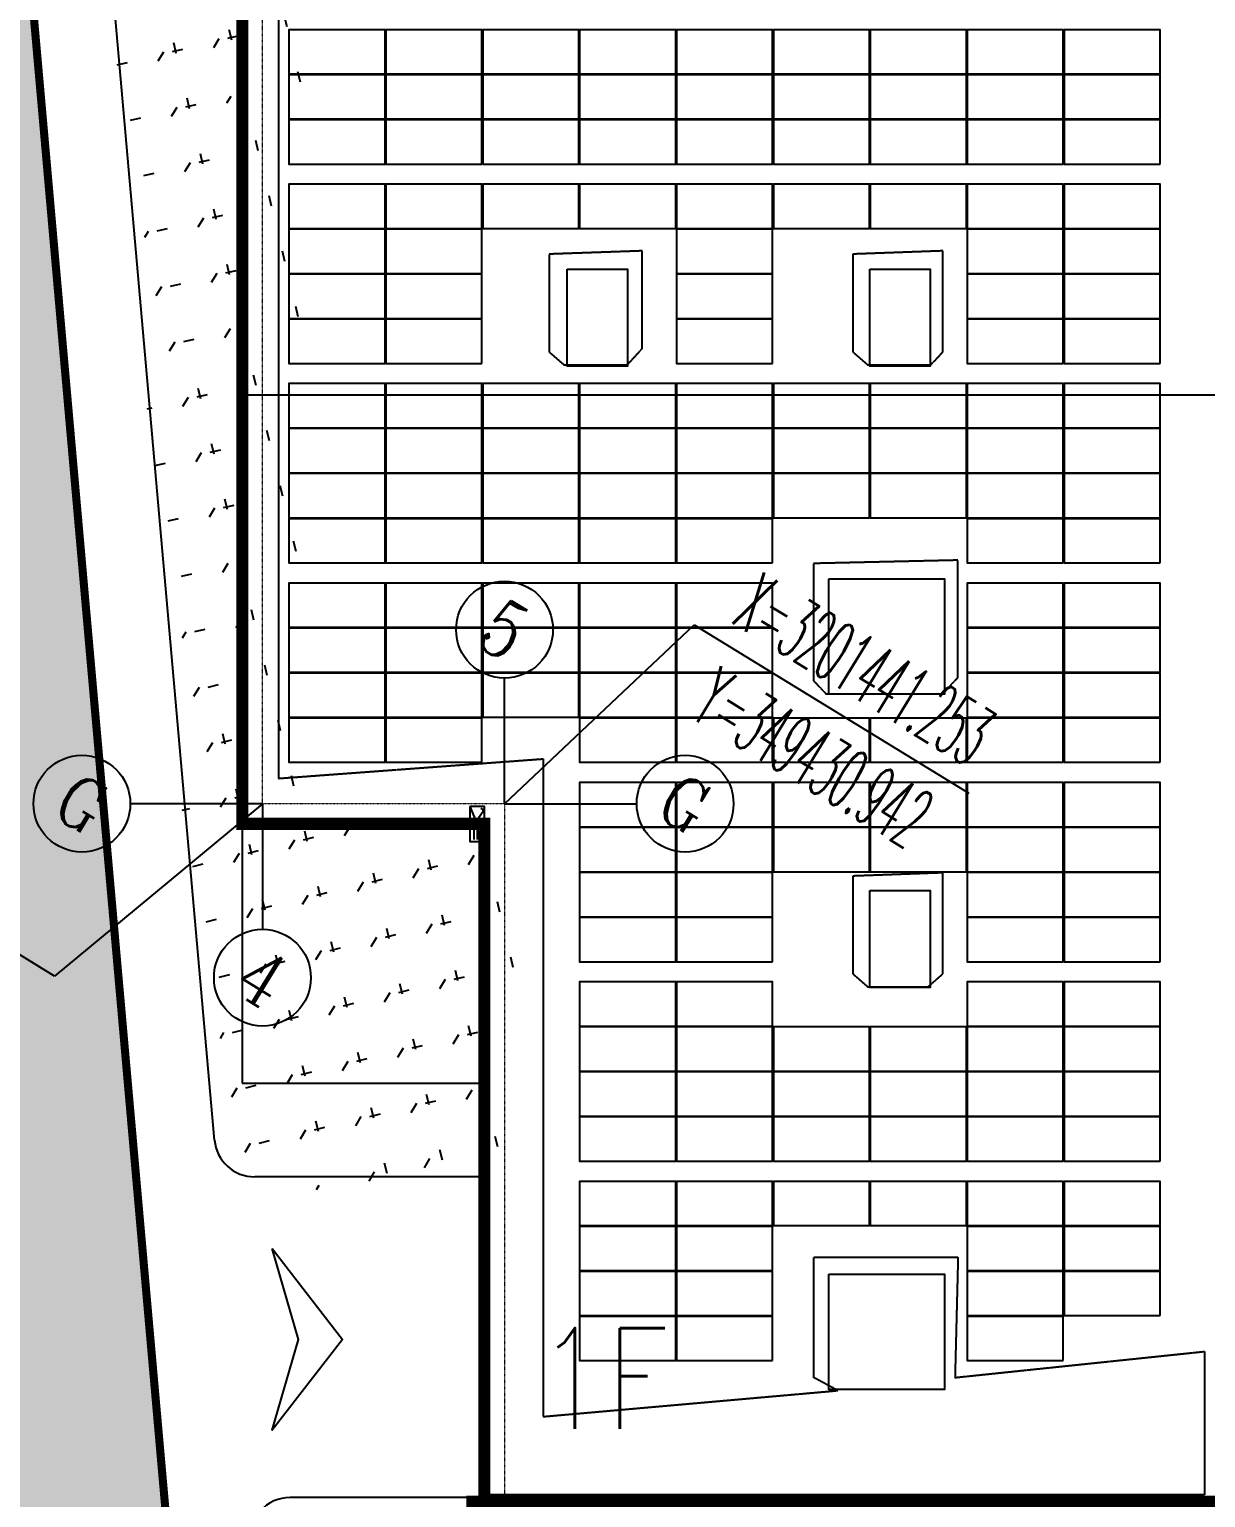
# Model space of a CAD drawing. Header units: millimetres. Extents: x -330863 to 383137, y -246038 to 314990.
# Drawn here: x -93776 to -64626, y -129651 to -93253 of the extents above; entities that cross this region are included whole.
import ezdxf
from ezdxf.enums import TextEntityAlignment as Align

# ---------------------------------------------------------------- set-up
doc = ezdxf.new("R2010")
doc.units = ezdxf.units.MM
for name, pattern in [('DASHED', [1.524, 1.27, -0.254]), ('DOTE', [2.4200000000000004, 2, -0.2, 0.02, -0.2]), ('HIDDEN', [0.375, 0.25, -0.125]), ('X2', [10, 8, -2])]:
    doc.linetypes.add(name, pattern=pattern)
for name, color, linetype in [('-GRASS', 114, 'Continuous'), ('-建筑轮廓线', 7, 'Continuous'), ('-总图道路', 7, 'Continuous'), ('-文字', 7, 'Continuous'), ('AXIS', 7, 'Continuous'), ('AXIS_TEXT', 7, 'Continuous'), ('DIM_COOR', 7, 'Continuous'), ('PUB_TEXT', 7, 'Continuous'), ('S_其它', 7, 'Continuous'), ('农转用2000坐标', 6, 'Continuous'), ('单元区域外轮廓', 7, 'ByLayer'), ('屋脊线', 7, 'ByLayer'), ('组件', 7, 'ByLayer'), ('逆变器', 7, 'ByLayer'), ('阴影', 8, 'DASHED'), ('障碍物', 7, 'ByLayer')]:
    doc.layers.add(name, color=color, linetype=linetype)
for name, color, linetype, lineweight in [('DOTE', 7, 'DOTE', 0), ('PUB_DIM', 7, 'Continuous', 0), ('X消防车道', 6, 'HIDDEN', 18)]:
    doc.layers.add(name, color=color, linetype=linetype, lineweight=lineweight)
doc.styles.add('_HZTXT', font='simplex.shx', dxfattribs={"width": 0.8, "bigfont": 'hztxt.shx'})
doc.styles.add('_TCH_AXIS', font='complex.shx', dxfattribs={"bigfont": 'gbcbig.shx'})
doc.styles.add('_TCH_DIM', font='SIMPLEX.shx', dxfattribs={"width": 0.6, "bigfont": 'GBCBIG.shx'})
doc.styles.add('_TCH_DIM_T3', font='SIMPLEX.shx', dxfattribs={"width": 0.6, "bigfont": 'GBCBIG.shx'})
doc.dimstyles.new('_TCH_ARCH_M_M&&1', dxfattribs={"dimtxt": 3, "dimasz": 0.5, "dimexe": 1.25, "dimexo": 1.5, "dimgap": 0.6312500000000001, "dimtad": 1, "dimtxsty": '_TCH_DIM_T3', "dimblk": 'ARCHTICK', "dimcen": 2.5, "dimclrt": 7, "dimazin": 2, "dimtfac": 1, "dimtix": 1, "dimtmove": 2, "dimatfit": 3})

# ---------------------------------------------------------------- blocks, each defined once
blk = doc.blocks.new('*U5')
at = {"layer": '单元区域外轮廓', "color": 2}
for points in [[(-88499.99999806286, 145848.7498998642, 10100), (88500.00000193714, 145848.7498962879, 10100), (88499.99999828637, -93851.25008583067, 10100), (64899.99999828637, -93851.25008583067, 10100), (64900.60513652861, -129651.2534892559, 10100), (-82500.00165008008, -129651.2389415502, 10100), (-82500.00164881349, -112951.2501013279, 10100), (-88500.00000186266, -112951.2501013279, 10100), (-88499.99999806286, 145848.7498998642, 10100)], [(-88499.99999806286, 145848.7498998642, 10600), (88500.00000193714, 145848.7498962879, 10600), (88499.99999828637, -93851.25008583067, 10600), (64899.99999828637, -93851.25008583067, 10600), (64900.60513652861, -129651.2534892559, 10600), (-82500.00165008008, -129651.2389415502, 10600), (-82500.00164881349, -112951.2501013279, 10600), (-88500.00000186266, -112951.2501013279, 10600), (-88499.99999806286, 145848.7498998642, 10600)]]:
    blk.add_polyline3d(points, close=True, dxfattribs=at)
at = {"flags": 1}
for tag in ['ground_elevation', 'unit_id', 'unit_name', 'parapet_height', 'is_enable_parapet']:
    blk.add_attdef(tag, (0, 0), '', height=2.5, dxfattribs=at)
blk = doc.blocks.new('*U6')
at = {"layer": '屋脊线', "color": 30}
for p, q in [((-88499.99999806286, 145848.7498998642, 10100), (-88500.00000186266, -112951.2501013279, 10100)), ((-88500.00000186266, -112951.2501013279, 10100), (-82500.00164881349, -112951.2501013279, 9798.798202189386)), ((-82500.00164881349, -112951.2501013279, 9798.798202189386), (-82500.00165008008, -129651.2389415502, 9798.810986695064)), ((-82500.00165008008, -129651.2389415502, 9798.810986695064), (-64595.51210492849, -129651.240709424, 8900))]:
    blk.add_line(p, q, dxfattribs=at)
at = {"flags": 1}
for tag in ['unit_id', 'unit_name']:
    blk.add_attdef(tag, (0, 0), '', height=2.5, dxfattribs=at)
blk = doc.blocks.new('*U25', base_point=(43.5, 18.05))
at = {"color": 0}
for p, q in [((0, 0), (87, 36.1)), ((56.67, 18.2079375), (81.71499999999999, 18.2079375)), ((56.67, 9.64546875), (81.71499999999999, 9.64546875))]:
    blk.add_line(p, q, dxfattribs=at)
blk.add_lwpolyline([(0, 0), (87, 0), (87, 36.1), (0, 36.1)], close=True, dxfattribs=at)
blk.add_lwpolyline([(4.69, 26.96970833333333, -0.6815), (15.775, 30.24879166666667), (25.52, 23.66054166666667, 0.6815), (36.57, 26.96970833333333)], format="xyb", dxfattribs=at)
blk = doc.blocks.new('*U57')
at = {"layer": '障碍物', "color": 1}
blk.add_polyline3d([(-72950.02388522027, -99201.24994039538, 10), (-71450.02414830029, -99201.24994039538, 10), (-71450.02414830029, -101601.2500494718, 10), (-72950.02388522027, -101601.2500494718, 10)], close=True, dxfattribs=at)
at = {"flags": 1}
for tag in ['shape', 'height']:
    blk.add_attdef(tag, (0, 0), '', height=2.5, dxfattribs=at)
blk = doc.blocks.new('*U58')
at = {"layer": '障碍物', "color": 1}
blk.add_polyline3d([(-72950.02557359637, -114601.2499403953, 10), (-71450.02583675086, -114601.2499403953, 10), (-71450.02583675086, -117001.2500506639, 10), (-72950.02557359637, -117001.2500506639, 10)], close=True, dxfattribs=at)
at = {"flags": 1}
for tag in ['shape', 'height']:
    blk.add_attdef(tag, (0, 0), '', height=2.5, dxfattribs=at)
blk = doc.blocks.new('*U71')
at = {"layer": '障碍物', "color": 1}
blk.add_polyline3d([(-73960.13016819954, -106870.9958904981, 10), (-71099.6219573915, -106870.9958904981, 10), (-71099.6219573915, -109731.5041017532, 10), (-73960.13016819954, -109731.5041017532, 10)], close=True, dxfattribs=at)
at = {"flags": 1}
for tag in ['shape', 'height']:
    blk.add_attdef(tag, (0, 0), '', height=2.5, dxfattribs=at)
blk = doc.blocks.new('*U72')
at = {"layer": '障碍物', "color": 1}
blk.add_polyline3d([(-73960.13016819954, -124110.9966856241, 10), (-71099.6219573915, -124110.9966856241, 10), (-71099.6219573915, -126971.5048986673, 10), (-73960.13016819954, -126971.5048986673, 10)], close=True, dxfattribs=at)
at = {"flags": 1}
for tag in ['shape', 'height']:
    blk.add_attdef(tag, (0, 0), '', height=2.5, dxfattribs=at)
blk = doc.blocks.new('*U352')
at = {"layer": '障碍物', "color": 1}
blk.add_polyline3d([(-80450.02388522027, -99201.24994039538, 10), (-78950.02414830029, -99201.24994039538, 10), (-78950.02414830029, -101601.2500494718, 10), (-80450.02388522027, -101601.2500494718, 10)], close=True, dxfattribs=at)
at = {"flags": 1}
for tag in ['shape', 'height']:
    blk.add_attdef(tag, (0, 0), '', height=2.5, dxfattribs=at)
blk = doc.blocks.new('*U7')
at = {"layer": '组件', "color": 0}
blk.add_polyline3d([(0, 0, 0), (6.7e-15, 109.6, 0), (-238.1009774266284, 109.6, 11.9366891759911), (-238.1009774266284, 1.46e-14, 11.9366891759911)], close=True, dxfattribs=at)
at = {"flags": 1}
for tag in ['voco', 'vmpo', 'mounting-hole-spacing1', 'mounting-hole-spacing2', 'module-material', 'theme', 'silicon-material', 'userid', 'company-name', 'note', 'name', 'panel-width', 'panel-height', 'panel-length', 'pmax', 'id', 'impo', 'isco']:
    blk.add_attdef(tag, (0, 0), '', height=2.5, dxfattribs=at)
blk = doc.blocks.new('_ArchTick')
at = {"color": 0, "linetype": 'ByBlock', "const_width": 0.4}
blk.add_lwpolyline([(-0.5, -0.5), (0.5, 0.5)], dxfattribs=at)
blk = doc.blocks.new('*D469')
at = {"layer": 'Defpoints', "color": 0, "transparency": 16777216}
for p in [(-88499.99852024252, -112948.7499006279), (-82499.99852018431, -112948.7499006279), (-82499.99852018431, -119377.8557156399)]:
    blk.add_point(p, dxfattribs=at)
at = {"layer": 'PUB_DIM', "color": 0, "lineweight": -2, "transparency": 16777216}
for p, q in [((-88499.99852024252, -112950.2499006279), (-88499.99852024252, -119379.1057156399)), ((-82499.99852018431, -112950.2499006279), (-82499.99852018431, -119379.1057156399)), ((-88499.99852024252, -119377.8557156399), (-82499.99852018431, -119377.8557156399))]:
    blk.add_line(p, q, dxfattribs=at)
at = {"layer": 'PUB_DIM', "color": 0, "lineweight": -2, "transparency": 16777216, "xscale": 0.5, "yscale": 0.5, "zscale": 0.5, "rotation": 180}
blk.add_blockref('_ArchTick', (-88499.99852024252, -119377.8557156399), dxfattribs=at)
at = {"layer": 'PUB_DIM', "color": 0, "lineweight": -2, "transparency": 16777216, "xscale": 0.5, "yscale": 0.5, "zscale": 0.5}
blk.add_blockref('_ArchTick', (-82499.99852018431, -119377.8557156399), dxfattribs=at)
at = {"layer": 'PUB_DIM', "color": 7, "transparency": 16777216, "insert": (-85499.99852021343, -119375.7244656399), "char_height": 3, "attachment_point": 5, "style": '_TCH_DIM_T3'}
blk.add_mtext('\\A1;6000.00', dxfattribs=at)
blk = doc.blocks.new('*D471')
at = {"layer": 'Defpoints', "color": 0, "transparency": 16777216}
for p in [(-88499.99851983506, -94586.50713071227), (64800.00148032791, -94586.50713071227), (64800.00148032791, -102308.9700507186)]:
    blk.add_point(p, dxfattribs=at)
at = {"layer": 'PUB_DIM', "color": 0, "lineweight": -2, "transparency": 16777216}
for p, q in [((-88499.99851983506, -94588.00713071227), (-88499.99851983506, -102310.2200507186)), ((64800.00148032791, -94588.00713071227), (64800.00148032791, -102310.2200507186)), ((-88499.99851983506, -102308.9700507186), (64800.00148032791, -102308.9700507186))]:
    blk.add_line(p, q, dxfattribs=at)
at = {"layer": 'PUB_DIM', "color": 0, "lineweight": -2, "transparency": 16777216, "xscale": 0.5, "yscale": 0.5, "zscale": 0.5, "rotation": 180}
blk.add_blockref('_ArchTick', (-88499.99851983506, -102308.9700507186), dxfattribs=at)
at = {"layer": 'PUB_DIM', "color": 0, "lineweight": -2, "transparency": 16777216, "xscale": 0.5, "yscale": 0.5, "zscale": 0.5}
blk.add_blockref('_ArchTick', (64800.00148032791, -102308.9700507186), dxfattribs=at)
at = {"layer": 'PUB_DIM', "color": 7, "transparency": 16777216, "insert": (-11849.99851975357, -102306.8388007186), "char_height": 3, "attachment_point": 5, "style": '_TCH_DIM_T3'}
blk.add_mtext('\\A1;153300.00', dxfattribs=at)

msp = doc.modelspace()

# ---------------------------------------------------------------- hatches: boundary and pattern name
at = {"layer": '-GRASS'}
h = msp.add_hatch(dxfattribs=at)
h.set_pattern_fill('GRASS', color=256, scale=500, angle=-31.48783798076735)
h.set_pattern_definition([(58.51216201923266, (-1970228605.701966, -2547630934.377606), (-329.7050402672918, 1372.037246682207), [264.5806600000001, -1731.010149999999]), (13.51216201923265, (-1970228605.701966, -2547630934.377606), (-329.7052649889981, 1372.038181840949), [264.58066, -1146.516149999998]), (103.5121620192325, (-1970228605.701966, -2547630934.377606), (-1372.038181840949, -329.7052649889981), [264.5806599999999, -1146.516149999997])])
h.paths.add_polyline_path([(-82499.9985200679, -113128.7499012612), (-88499.9985200679, -113128.7499007955), (-88499.99851925299, -69128.74990079552), (-92663.83755806366, -69128.74990126118, 0.4402036426417503), (-93659.97564844787, -70216.55026946215), (-89187.75346316164, -120966.5474615246, 0.3886933129574108), (-88191.61512504565, -121878.7499007955), (-82499.99852018431, -121878.7499007955)])
at = {"layer": 'X消防车道'}
h = msp.add_hatch(dxfattribs=at)
h.set_pattern_fill('DOTS', color=8, scale=1000, angle=-31.48783798076735)
h.set_pattern_definition([(328.5121620192327, (-1970228605.701966, -2547630934.377606), (1506.050284478311, 939.1527315207007), [0, -1587.499999999999])])
h.paths.add_polyline_path([(-93210.31932864338, -143669.9816289544, 0.388696347810305), (-80260.50890044775, -155528.7499007024), (-29868.25021682074, -155528.749902565, 0.0729934230257984), (-27282.11924788542, -155149.1864708438), (-24812.54212517292, -154408.3133338205, -0.0729934230209538), (-22226.41115623759, -154028.7499007024), (83399.93261551949, -154028.749902565, -0.414215405250258), (92399.99996935017, -163028.7391755916), (92400.01187910326, -173021.7107695714), (96400.0120633305, -173176.2576506659), (96399.99996935017, -163028.7344095483, 0.4142203272388091), (83399.6842201473, -150028.7499058246), (-22813.48650954664, -150028.749903962, 0.0729934230411844), (-25399.61747935508, -150408.3133356832), (-27869.19458594406, -151149.1864689812, -0.0729934230362219), (-30455.32555586891, -151528.7499007024), (-80260.50890015671, -151528.7499007024, -0.3886976849728412), (-89225.76594498008, -143318.7917464599), (-114666.7633144511, 145381.2082974985, -0.4401982675162612), (-105701.5062695695, 155171.2501437217), (85999.68118983321, 155171.2501404621, -0.414210992521494), (94999.68118930935, 146171.3291063718, -0.1414481113697162), (96999.68118965859, 153099.4533711858, 0.2576703992202549), (85999.5199388382, 159171.2501390651), (-105701.6028190823, 159171.2501441874, 0.4401960510058327), (-118651.3220010651, 145030.0785886869)])

# ---------------------------------------------------------------- linework, layer by layer
at = {"layer": '-建筑轮廓线', "const_width": 300, "elevation": 10100}
msp.add_lwpolyline([(88500.00148354098, 145851.2500959262), (-88499.99851645902, 145851.2500991858), (-88499.99852024252, -112948.7499006279), (-82499.99852018431, -112948.7499006279), (-82499.99852035893, -129748.7499009073), (-82799.99852034729, -129748.7499009073), (-82799.9985204637, -145848.7499005347), (65100.00147932674, -145848.7499023974), (65100.00147955958, -129748.7499027699), (64800.00147962942, -129748.7499027699), (64800.00148032791, -93848.74988470227), (88500.00148004852, -93848.74988563359)], close=True, dxfattribs=at)
msp.add_lwpolyline([(65100.00147955958, -129748.7499027699), (-82499.99852018431, -129748.7499009073)], dxfattribs=at)
at = {"layer": '-总图道路'}
for p, q in [((-89187.75479704842, -120786.5323278308, 10100), (-93659.97722954256, -70036.53232876211, 10100)), ((-82499.99852035893, -121698.7499006279, 10100), (-88191.6151254531, -121698.7499006279, 10100)), ((-82499.99852018431, -129648.7499008141, 10100), (-87314.7951606638, -129648.7499008141, 10100))]:
    msp.add_line(p, q, dxfattribs=at)
for centre, start, end in [((-88191.61512504565, -120698.7498996966, 10100), 185.0360518371188, 269.9999979756226), ((-87314.7951607802, -130648.7499008141, 10100), 89.99999797562265, 185.0360518371188)]:
    msp.add_arc(centre, 1000, start, end, dxfattribs=at)
at = {"layer": 'AXIS'}
for p, q in [((-81999.9985208828, -112448.7498987652, 10100), (-81999.99852076638, -109334.617421329, 10100)), ((-87999.99846657507, -112448.7498987652, 10100), (-91274.80650337879, -112448.7498996965, 10100)), ((-87999.99846657507, -112448.7498987652, 10100), (-87999.9984653527, -115562.8823757358, 10100)), ((-81999.9985208828, -112448.7498987652, 10100), (-78725.19048407907, -112448.7498987652, 10100))]:
    msp.add_line(p, q, dxfattribs=at)
for centre in [(-81999.99852064998, -108134.6174211427, 10100), (-92474.80650373967, -112448.7498996965, 10100), (-77525.19048395101, -112448.7498987652, 10100), (-87999.99846558552, -116762.8823763877, 10100)]:
    msp.add_circle(centre, 1200.000000000001, dxfattribs=at)
at = {"layer": 'DIM_COOR'}
for p, q in [((-81999.9985208828, -112448.7498987652, 10100), (-77303.27075818554, -108013.1552189775, 10100)), ((-77303.27075818554, -108013.1552189775, 10100), (-70493.20083699189, -112184.3832962401, 10100)), ((-93155.79174767248, -116721.0585897043, 10100), (-104803.3356536156, -109586.8348989822, 10100)), ((-87999.99846657507, -112448.7498987652, 10100), (-93155.79174767248, -116721.0585897043, 10100))]:
    msp.add_line(p, q, dxfattribs=at)
at = {"layer": 'DOTE', "ltscale": 0.0015}
for p, q in [((-87999.99846657507, -112448.7498987652, 10100), (-87999.99851383967, 145351.2500973232, 10100)), ((-81999.99852076638, -112448.7498987652, 10100), (-87999.99846657507, -112448.7498987652, 10100)), ((-81999.9985208828, -112448.7498987652, 10100), (-81999.99852105742, -145248.7499013729, 10100))]:
    msp.add_line(p, q, dxfattribs=at)
at = {"layer": 'S_其它', "elevation": 10099.99996162327}
msp.add_lwpolyline([(-87757.9571014666, -123477.558890863), (-86016.08137106989, -125727.5591628092), (-87757.9571014666, -127977.5589988964), (-87104.75368304644, -125727.5589229936), (-87757.9571014666, -123477.558890863)], dxfattribs=at)
at = {"layer": 'X消防车道', "color": 8, "ltscale": 0.01}
msp.add_line((-89225.76594486367, -143318.7917464599, 10100), (-114666.7633145675, 145381.2082974985, 10100), dxfattribs=at)
at = {"layer": '农转用2000坐标', "color": 5, "linetype": 'X2', "ltscale": 0.001, "const_width": 200, "elevation": 10100}
msp.add_lwpolyline([(84999.5837552729, 193872.906665951), (-118528.8170893304, 189207.1208154596), (-88181.69460986741, -155166.7311208509), (84999.99547226122, -161859.3995187618)], close=True, dxfattribs=at)
at = {"layer": '单元区域外轮廓', "elevation": 10100}
msp.add_lwpolyline([(-88499.99999807682, 145848.749899473), (88500.00000192318, 145848.7498962134), (88499.99999825611, -93851.25008581208), (64899.99999822117, -93851.25008581208), (64900.60513641452, -129651.2534896098), (-82500.00165018484, -129651.2389414198), (-82500.0016488461, -112951.250101272), (-88500.00000186032, -112951.250101272), (-88499.99999807682, 145848.749899473)], dxfattribs=at)
at = {"layer": '阴影', "linetype": 'DASHED'}
for points in [[(-64652.8515625, -129579.384765625, 8903.877563476562), (-82461.2890625, -129579.66796875, 9797.867431640623), (-82461.572265625, -112951.58203125, 9797.869262695314), (-88497.08984375, -112870.849609375, 10100.85388183594), (-88426.65039062501, 145833.935546875, 10097.31689453125), (-87607.001953125, 145833.9453125, 10056.16394042968), (-87602.95898437499, -111821.494140625, 10055.96801757812), (-81045.86914062499, -111337.158203125, 9726.80114746094), (-81045.59082031251, -127642.3828125, 9726.796875000002), (-73743.3984375, -126996.50390625, 9360.224609375), (-74339.501953125, -126673.642578125, 9390.14892578125), (-74339.55078125, -123687.041015625, 9390.149536132812), (-70762.958984375, -123687.001953125, 9210.603637695312), (-70837.421875, -126673.57421875, 9214.343261718752), (-64652.9052734375, -126027.705078125, 8903.878784179688), (-64652.8515625, -129579.384765625, 8903.877563476562)], [(-78587.119140625, -101166.513671875, 9603.373413085938), (-78587.158203125, -98744.93164062499, 9603.375244140623), (-80897.04101562499, -98825.693359375, 9719.330444335938), (-80897.001953125, -101247.265625, 9719.32861328125), (-80524.43847656251, -101570.146484375, 9700.625610351562), (-78959.677734375, -101570.107421875, 9622.0751953125), (-78587.119140625, -101166.513671875, 9603.373413085938)], [(-71135.8740234375, -101247.080078125, 9229.323730468752), (-71135.9130859375, -98744.78515625, 9229.325561523436), (-73371.2841796875, -98825.556640625, 9341.540527343752), (-73371.25, -101247.138671875, 9341.53869628906), (-72998.6767578125, -101570, 9322.836303710938), (-71433.9208984375, -101569.9609375, 9244.285888671877), (-71135.8740234375, -101247.080078125, 9229.323730468752)], [(-70763.1884765625, -109318.984375, 9210.614624023438), (-70763.2373046875, -106413.095703125, 9210.617065429688), (-74339.8291015625, -106493.88671875, 9390.160522460938), (-74339.78515625, -109399.78515625, 9390.15869140625), (-74041.7236328125, -109722.65625, 9375.195922851562), (-71135.7373046875, -109722.587890625, 9229.317016601562), (-70763.1884765625, -109318.984375, 9210.614624023438)], [(-71135.6298828125, -116664.43359375, 9229.3115234375), (-71135.6689453125, -114162.158203125, 9229.313354492188), (-73371.0400390625, -114242.91015625, 9341.5283203125), (-73371.005859375, -116664.482421875, 9341.525878906252), (-72998.4326171875, -116987.353515625, 9322.823486328123), (-71508.1884765625, -116987.314453125, 9248.013305664062), (-71135.6298828125, -116664.43359375, 9229.3115234375)]]:
    msp.add_polyline3d(points, close=True, dxfattribs=at)
at = {"layer": '障碍物', "color": 4, "elevation": 10300}
for points in [[(-80450.02388523195, -99201.24994061889), (-78950.02414838877, -99201.24994061889), (-78950.02414838877, -101601.2500494904), (-80450.02388523195, -101601.2500494904)], [(-72950.02388523193, -99201.24994061889), (-71450.02414838877, -99201.24994061889), (-71450.02414838877, -101601.2500494904), (-72950.02388523193, -101601.2500494904)], [(-72950.02557366155, -114601.2499405257), (-71450.02583676018, -114601.2499405257), (-71450.02583676018, -117001.2500507943), (-72950.02557366155, -117001.2500507943)]]:
    msp.add_lwpolyline(points, close=True, dxfattribs=at)
at = {"layer": '障碍物', "elevation": 10300}
for points in [[(-73960.1301682391, -106870.9958906472), (-71099.6219574567, -106870.9958906472), (-71099.6219574567, -109731.5041011385), (-73960.1301682391, -109731.5041011385)], [(-73960.1301682391, -124110.9966857545), (-71099.6219574567, -124110.9966857545), (-71099.6219574567, -126971.5048990398), (-73960.1301682391, -126971.5048990398)]]:
    msp.add_lwpolyline(points, close=True, dxfattribs=at)

# ---------------------------------------------------------------- block references
at = {"layer": '单元区域外轮廓'}
msp.add_blockref('*U5', (0, 0), dxfattribs=at)
at = {"layer": '屋脊线'}
msp.add_blockref('*U6', (0, 0), dxfattribs=at)
at = {"layer": '组件', "color": 5, "xscale": 10, "yscale": 10, "zscale": 10}
for p in [(-84961.18355864003, -94359.24999999996, 10022.50126466562), (-82560.19894739999, -94359.24999999996, 9901.951181768583), (-80159.21433615997, -94359.24999999996, 9781.401098871544), (-77758.22972491999, -94359.24999999996, 9660.851015974498), (-75357.24511368, -94359.24999999996, 9540.300933077458), (-72956.26050244, -94359.24999999996, 9419.750850180417), (-70555.2758912, -94359.24999999996, 9299.200767283375), (-68154.29127996, -94359.24999999996, 9178.650684386335), (-65753.30666872, -94359.24999999996, 9058.100601489294), (-84961.18355864003, -95475.25, 10022.50126466562), (-82560.19894739999, -95475.25, 9901.951181768583), (-80159.21433615997, -95475.25, 9781.401098871544), (-77758.22972491999, -95475.25, 9660.851015974498), (-75357.24511368, -95475.25, 9540.300933077458), (-72956.26050244, -95475.25, 9419.750850180417), (-70555.2758912, -95475.25, 9299.200767283375), (-68154.29127996, -95475.25, 9178.650684386335), (-65753.30666872, -95475.25, 9058.100601489294), (-84961.18355864003, -96591.24999999999, 10022.50126466562), (-82560.19894739999, -96591.24999999999, 9901.951181768583), (-80159.21433615997, -96591.24999999999, 9781.401098871544), (-77758.22972491999, -96591.24999999999, 9660.851015974498), (-75357.24511368, -96591.24999999999, 9540.300933077458), (-72956.26050244, -96591.24999999999, 9419.750850180417), (-70555.2758912, -96591.24999999999, 9299.200767283375), (-68154.29127996, -96591.24999999999, 9178.650684386335), (-65753.30666872, -96591.24999999999, 9058.100601489294), (-84961.18355864003, -98187.25, 10022.50126466198), (-82560.19894739999, -98187.25, 9901.951181764942), (-80159.21433615997, -98187.25, 9781.401098867897), (-77758.22972491999, -98187.25, 9660.851015970855), (-75357.24511368, -98187.25, 9540.300933073815), (-72956.26050244, -98187.25, 9419.750850176773), (-70555.2758912, -98187.25, 9299.200767279732), (-68154.29127996, -98187.25, 9178.65068438269), (-65753.30666872, -98187.25, 9058.100601485647), (-84961.18355864003, -99303.24999999999, 10022.50126466198), (-82560.19894739999, -99303.24999999999, 9901.951181764942), (-75357.24511368, -99303.24999999999, 9540.300933073815), (-68154.29127996, -99303.24999999999, 9178.65068438269), (-65753.30666872, -99303.24999999999, 9058.100601485647), (-84961.18355864003, -100419.25, 10022.50126466198), (-82560.19894739999, -100419.25, 9901.951181764942), (-75357.24511368, -100419.25, 9540.300933073815), (-68154.29127996, -100419.25, 9178.65068438269), (-65753.30666872, -100419.25, 9058.100601485647), (-84961.18355864003, -101535.25, 10022.50126466198), (-82560.19894739999, -101535.25, 9901.951181764942), (-75357.24511368, -101535.25, 9540.300933073815), (-68154.29127996, -101535.25, 9178.65068438269), (-65753.30666872, -101535.25, 9058.100601485647), (-84961.18355864003, -103131.25, 10022.50126465833), (-82560.19894739999, -103131.25, 9901.951181761295), (-80159.21433615997, -103131.25, 9781.401098864255), (-77758.22972491999, -103131.25, 9660.851015967211), (-75357.24511368, -103131.25, 9540.300933070172), (-72956.26050244, -103131.25, 9419.750850173128), (-70555.2758912, -103131.25, 9299.200767276086), (-68154.29127996, -103131.25, 9178.650684379043), (-65753.30666872, -103131.25, 9058.100601482003), (-84961.18355864003, -104247.2499999999, 10022.50126465833), (-82560.19894739999, -104247.2499999999, 9901.951181761295), (-80159.21433615997, -104247.2499999999, 9781.401098864255), (-77758.22972491999, -104247.2499999999, 9660.851015967211), (-75357.24511368, -104247.2499999999, 9540.300933070172), (-72956.26050244, -104247.2499999999, 9419.750850173128), (-70555.2758912, -104247.2499999999, 9299.200767276086), (-68154.29127996, -104247.2499999999, 9178.650684379043), (-65753.30666872, -104247.2499999999, 9058.100601482003), (-84961.18355864003, -105363.25, 10022.50126465833), (-82560.19894739999, -105363.25, 9901.951181761295), (-80159.21433615997, -105363.25, 9781.401098864255), (-77758.22972491999, -105363.25, 9660.851015967211), (-75357.24511368, -105363.25, 9540.300933070172), (-72956.26050244, -105363.25, 9419.750850173128), (-70555.2758912, -105363.25, 9299.200767276086), (-68154.29127996, -105363.25, 9178.650684379043), (-65753.30666872, -105363.25, 9058.100601482003), (-84961.18355864003, -106479.2499999999, 10022.50126465833), (-82560.19894739999, -106479.2499999999, 9901.951181761295), (-80159.21433615997, -106479.2499999999, 9781.401098864255), (-77758.22972491999, -106479.2499999999, 9660.851015967211), (-75357.24511368, -106479.2499999999, 9540.300933070172), (-68154.29127996, -106479.2499999999, 9178.650684379043), (-65753.30666872, -106479.2499999999, 9058.100601482003), (-84961.18355864003, -108075.25, 10022.50126465469), (-82560.19894739999, -108075.25, 9901.951181757651), (-80159.21433615997, -108075.25, 9781.40109886061), (-77758.22972491999, -108075.25, 9660.85101596357), (-75357.24511368, -108075.25, 9540.300933066523), (-68154.29127996, -108075.25, 9178.6506843754), (-65753.30666872, -108075.25, 9058.10060147836), (-84961.18355864003, -109191.25, 10022.50126465469), (-82560.19894739999, -109191.25, 9901.951181757651), (-80159.21433615997, -109191.25, 9781.40109886061), (-77758.22972491999, -109191.25, 9660.85101596357), (-75357.24511368, -109191.25, 9540.300933066523), (-68154.29127996, -109191.25, 9178.6506843754), (-65753.30666872, -109191.25, 9058.10060147836), (-84961.18355864003, -110307.25, 10022.50126465469), (-82560.19894739999, -110307.25, 9901.951181757651), (-80159.21433615997, -110307.25, 9781.40109886061), (-77758.22972491999, -110307.25, 9660.85101596357), (-75357.24511368, -110307.25, 9540.300933066523), (-68154.29127996, -110307.25, 9178.6506843754), (-65753.30666872, -110307.25, 9058.10060147836), (-84961.18355864003, -111423.25, 10022.50126465469), (-82560.19894739999, -111423.25, 9901.951181757651), (-77758.22972491999, -111423.25, 9660.85101596357), (-75357.24511368, -111423.25, 9540.300933066523), (-72956.26050244, -111423.25, 9419.750850169483), (-70555.2758912, -111423.25, 9299.20076727244), (-68154.29127996, -111423.25, 9178.6506843754), (-65753.30666872, -111423.25, 9058.10060147836), (-77758.22972491999, -113019.25, 9660.851015959925), (-75357.24511368, -113019.25, 9540.300933062877), (-72956.26050244, -113019.25, 9419.750850165838), (-70555.2758912, -113019.25, 9299.200767268798), (-68154.29127996, -113019.25, 9178.650684371756), (-65753.30666872, -113019.25, 9058.100601474713), (-77758.22972491999, -114135.25, 9660.851015959925), (-75357.24511368, -114135.25, 9540.300933062877), (-72956.26050244, -114135.25, 9419.750850165838), (-70555.2758912, -114135.25, 9299.200767268798), (-68154.29127996, -114135.25, 9178.650684371756), (-65753.30666872, -114135.25, 9058.100601474713), (-77758.22972491999, -115251.25, 9660.851015959925), (-75357.24511368, -115251.25, 9540.300933062877), (-68154.29127996, -115251.25, 9178.650684371756), (-65753.30666872, -115251.25, 9058.100601474713), (-77758.22972491999, -116367.25, 9660.851015959925), (-75357.24511368, -116367.25, 9540.300933062877), (-68154.29127996, -116367.25, 9178.650684371756), (-65753.30666872, -116367.25, 9058.100601474713), (-77758.22972491999, -117963.25, 9660.851015956276), (-75357.24511368, -117963.25, 9540.300933059236), (-68154.29127996, -117963.25, 9178.65068436811), (-65753.30666872, -117963.25, 9058.100601471067), (-77758.22972491999, -119079.2499999999, 9660.851015956276), (-75357.24511368, -119079.2499999999, 9540.300933059236), (-72956.26050244, -119079.2499999999, 9419.750850162192), (-70555.2758912, -119079.2499999999, 9299.200767265153), (-68154.29127996, -119079.2499999999, 9178.65068436811), (-65753.30666872, -119079.2499999999, 9058.100601471067), (-77758.22972491999, -120195.25, 9660.851015956276), (-75357.24511368, -120195.25, 9540.300933059236), (-72956.26050244, -120195.25, 9419.750850162192), (-70555.2758912, -120195.25, 9299.200767265153), (-68154.29127996, -120195.25, 9178.65068436811), (-65753.30666872, -120195.25, 9058.100601471067), (-77758.22972491999, -121311.25, 9660.851015956276), (-75357.24511368, -121311.25, 9540.300933059236), (-72956.26050244, -121311.25, 9419.750850162192), (-70555.2758912, -121311.25, 9299.200767265153), (-68154.29127996, -121311.25, 9178.65068436811), (-65753.30666872, -121311.25, 9058.100601471067), (-77758.22972491999, -122907.25, 9660.851015952632), (-75357.24511368, -122907.25, 9540.300933055592), (-72956.26050244, -122907.25, 9419.750850158547), (-70555.2758912, -122907.25, 9299.200767261507), (-68154.29127996, -122907.25, 9178.650684364467), (-65753.30666872, -122907.25, 9058.100601467424), (-77758.22972491999, -124023.25, 9660.851015952632), (-75357.24511368, -124023.25, 9540.300933055592), (-68154.29127996, -124023.25, 9178.650684364467), (-65753.30666872, -124023.25, 9058.100601467424), (-77758.22972491999, -125139.25, 9660.851015952632), (-75357.24511368, -125139.25, 9540.300933055592), (-68154.29127996, -125139.25, 9178.650684364467), (-65753.30666872, -125139.25, 9058.100601467424), (-77758.22972491999, -126255.25, 9660.851015952632), (-75357.24511368, -126255.25, 9540.300933055592), (-68154.29127996, -126255.25, 9178.650684364467)]:
    msp.add_blockref('*U7', p, dxfattribs=at)
at = {"layer": '逆变器', "xscale": 10, "yscale": 10, "zscale": 10, "rotation": 269.9999999956544}
msp.add_blockref('*U25', (-82680.50164881349, -112951.2501013142, 10366.79820218938), dxfattribs=at)
at = {"layer": '障碍物'}
for name in ['*U352', '*U57', '*U71', '*U58', '*U72']:
    msp.add_blockref(name, (0, 0), dxfattribs=at)

# ---------------------------------------------------------------- texts
at = {"layer": '-文字', "linetype": 'Continuous', "style": '_HZTXT', "width": 0.8}
msp.add_text('1F', height=2500, rotation=359.9999389285039, dxfattribs=at).set_placement((-81200.70754614193, -127949.7549764998, 10100))
at = {"layer": 'AXIS_TEXT', "style": '_TCH_AXIS'}
for s, height, rotation, p, p2 in [('5', 1397.844494487574, 328.5121620089146, (-82762.39567616489, -108487.2511940263, 10100), (-81967.72009838372, -108973.9970162697, 10100)), ('G', 1275.551091973698, 328.512162012851, (-93274.0968194534, -112707.0810662769, 10100), (-92341.75892913248, -113278.1462728232, 10100)), ('G', 1275.551091973698, 328.5121620512837, (-78324.48079949012, -112707.0810658112, 10100), (-77392.14290928561, -113278.1462714262, 10100)), ('4', 1336.325289654596, 328.5121620135155, (-88783.10690377606, -117066.7592806928, 10100), (-87914.87619915044, -117598.5582688078, 10100))]:
    msp.add_text(s, height=height, rotation=rotation, dxfattribs=at).set_placement(p, p2, align=Align.FIT)
at = {"layer": 'PUB_TEXT', "style": '_TCH_DIM', "width": 0.4235294117647059}
for s, p in [('X=3201441.253', (-76409.95677077211, -107944.6634690463, 10100)), ('Y=349430.942', (-77428.34721319145, -110296.5535924956, 10100))]:
    msp.add_text(s, height=1487.5, rotation=328.5121620112481, dxfattribs=at).set_placement(p)

# ---------------------------------------------------------------- dimensions: what is measured, and where the dimension line sits
at = {"layer": 'PUB_DIM'}
for p1, p2, distance, picture, middle in [((-88499.99851983506, -94586.50713071227, 10100), (64800.00148032791, -94586.50713071227, 10100), -7722.4629200063355, '*D471', (-11849.99851975357, -102306.8388007186, 10100)), ((-88499.99852024252, -112948.7499006279, 10100), (-82499.99852018431, -112948.7499006279, 10100), -6429.105815012007, '*D469', (-85499.99852021343, -119375.7244656399, 10100))]:
    dim = msp.add_aligned_dim(p1=p1, p2=p2, distance=distance, dimstyle='_TCH_ARCH_M_M&&1', dxfattribs=at)
    dim.commit()
    dim.dimension.update_dxf_attribs({"geometry": picture, "text_midpoint": middle})

doc.saveas('drawing.dxf')
